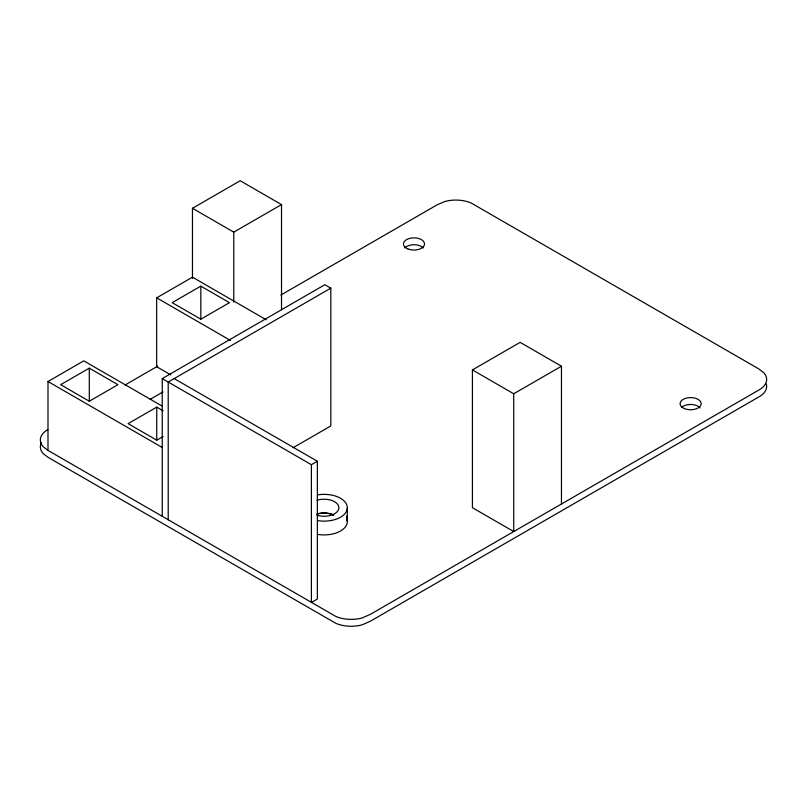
<?xml version="1.0" encoding="UTF-8"?>
<svg xmlns="http://www.w3.org/2000/svg" width="807" height="807" viewBox="0 0 807 807"><rect width="100%" height="100%" fill="white"/><g stroke="black" fill="none" stroke-linecap="round" stroke-linejoin="round"><path stroke-width="1.21" d="M192.47 278.435L192.47 208.287L240.193 180.728L281.512 204.585L281.512 309.797M233.778 302.282L233.778 232.134L281.512 204.585M170.781 374.882L156.669 366.741L156.669 297.844L192.47 277.184L266.249 319.784M200.822 286.132L172.184 302.665L200.822 319.199L229.46 302.665L200.822 286.132L200.822 319.199M280.846 295.049L437.323 204.716L444.718 201.548A24.412 14.092 0 0 1 448.42 200.701A25.905 14.95 0 0 1 450.377 200.408A25.38 14.647 0 0 1 465.921 201.266A24.553 14.173 0 0 1 471.328 203.112L758.751 368.88L763.735 372.673A25.299 14.607 0 0 1 759.226 389.821L370.413 614.309L362.282 617.9A24.412 14.092 0 0 1 358.58 618.747A25.905 14.96 0 0 1 356.623 619.04A25.38 14.657 0 0 1 341.079 618.182A24.553 14.173 0 0 1 335.672 616.336L47.996 450.417L47.996 381.519L83.787 360.85L162.136 406.082M89.295 368.163L60.656 384.697L89.295 401.23L117.933 384.697L89.295 368.163L89.295 401.23M125.095 384.969L157.769 366.106M162.247 516.379L162.247 378.594L324.848 284.71L330.809 288.16L330.809 425.945L293.082 447.734M330.809 288.16L168.219 382.034L168.219 519.819M150.072 399.394L163.064 391.889M163.115 410.783L156.75 407.111L128.111 423.645L156.75 440.178L163.115 436.496M561.46 366.217L513.736 393.766L513.736 531.561L472.418 507.704L472.418 369.919L520.152 342.36L561.46 366.217L561.46 504.002M311.401 464.701L317.363 461.261L317.363 599.046L311.401 602.486L311.401 464.701L162.247 378.594M192.47 208.287L233.778 232.134M472.418 369.919L513.736 393.766M156.669 297.844L230.459 340.443M174.181 378.594L317.363 461.261M47.996 381.519L162.247 447.482M48.238 450.558L43.265 446.775A25.299 14.607 0 0 1 47.774 429.627M317.585 494.893A23.201 13.396 0 0 1 347.323 507.744L347.323 521.524M156.75 407.111L156.75 440.178M346.798 518.669A23.201 13.396 0 0 1 317.585 534.375M317.05 514.039A14.768 8.524 0 0 1 333.795 515.078M347.323 507.744A23.201 13.396 0 0 1 317.585 520.596M317.05 500.259A14.768 8.524 0 0 1 338.89 507.744A14.768 8.524 0 0 1 317.05 515.219M41.54 442.438A25.299 14.607 0 0 0 43.265 453.665L48.238 457.448L335.672 623.226A24.553 14.173 0 0 0 341.079 625.072A25.38 14.657 0 0 0 356.623 625.919A25.905 14.96 0 0 0 358.58 625.627A24.412 14.092 0 0 0 362.282 624.789L370.413 621.198L759.236 396.711A25.299 14.607 0 0 0 766.307 384.001M404.68 247.971A10.552 6.093 0 0 1 413.981 244.743A10.552 6.093 0 0 1 423.282 247.971M681.582 407.434A10.552 6.093 0 0 1 691.145 404.478A10.552 6.093 0 0 1 700.163 407.959M317.07 514.059A14.768 8.524 0 0 1 333.503 515.037M346.516 516.137A16.876 9.745 0 0 1 346.516 520.132M407.797 248.879A10.552 6.093 0 0 0 424.472 244.582A10.552 6.093 0 0 0 409.684 238.388A10.552 6.093 0 0 0 407.797 248.879M684.447 408.604A10.552 6.093 0 0 0 701.122 404.297A10.552 6.093 0 0 0 686.333 398.113A10.552 6.093 0 0 0 684.447 408.604"/></g></svg>
